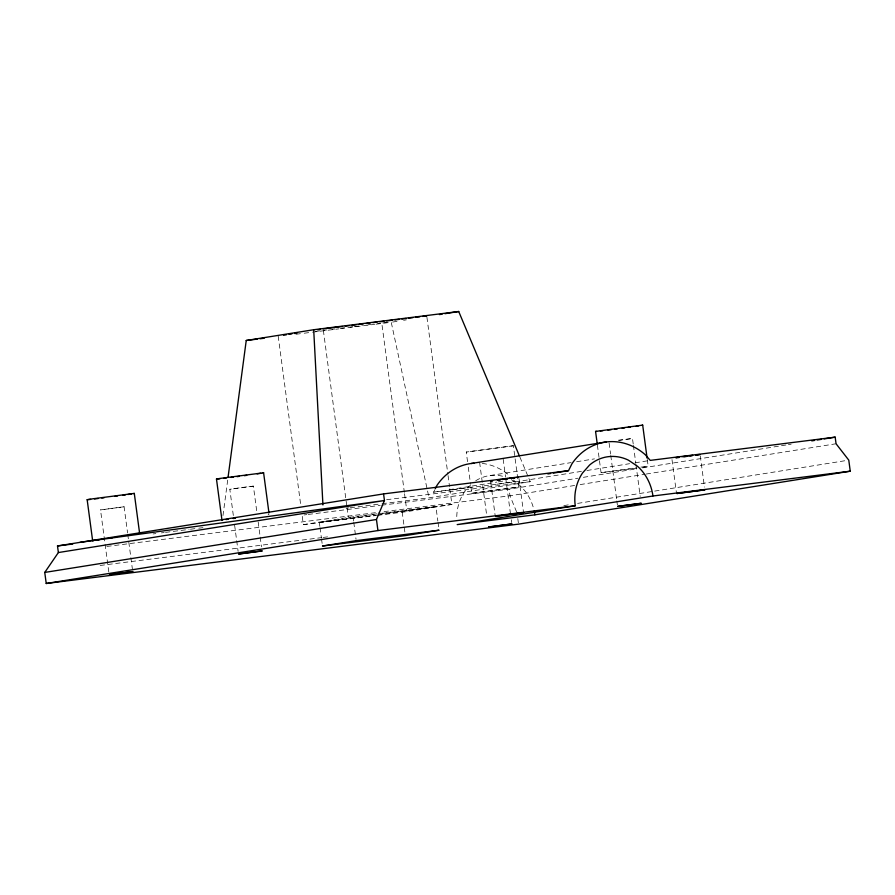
<?xml version="1.0" encoding="UTF-8"?>
<svg xmlns="http://www.w3.org/2000/svg" width="895" height="895" viewBox="0 0 895 895"><rect width="100%" height="100%" fill="white"/><g stroke="black" fill="none" stroke-linecap="round" stroke-linejoin="round"><path stroke-width="0.67" stroke-dasharray="4.47 3.36" d="M222.978 515.587L227.923 478.355M581.414 471.374L515.319 481.924L433.572 492.194L434.701 489.912M470.759 484.721L464.393 491.926A44.582 39.145 80.9 0 0 456.763 519.447M108.798 571.972L100.52 509.915L124.081 506.76L127.582 532.961M124.081 506.76L100.52 509.915M233.326 515.475L229.825 489.285L241.303 487.574L253.397 486.13L256.887 512.332M253.397 486.13L229.825 489.285M467.548 461.686L466.261 452.064L513.383 445.755L518.887 487.003L471.766 493.302L470.658 485.056M513.383 445.755L466.261 452.064M268.466 514.189L269.104 514.01L268.142 514.054M633.224 443.998L632.485 438.483L618.971 440.452M471.766 493.302L518.887 487.003M597.401 445.173L601.071 472.672L635.875 467.727M647.275 459.493L648.193 466.362L641.737 467.47M387.222 322.211L381.773 323.084L404.361 492.362M392.614 322.055L398.13 321.171M403.634 320.298L406.386 319.851M490.136 475.525L571.133 462.603M576.626 461.731L594.47 458.878M433.572 492.194L496.904 482.092M498.28 481.868L503.784 480.995M451.684 489.923L468.544 487.227M497.206 484.195L514.077 481.51M586.919 470.501L629.599 463.688M635.103 462.804L647.499 460.824M382.075 503.717L429.029 497.821L530.232 481.667L528.609 477.796M381.639 505.205L509.087 489.185L577.879 478.21M583.383 477.326L637.05 468.767M642.554 467.884L780.138 445.934M781.514 445.71L787.018 444.826M788.394 444.614L791.146 444.177M302.253 516.381L303.349 524.638L348.323 517.467L377.332 513.819M319.851 526.372L319.325 522.445L376.538 514.11M377.332 515.151L435.921 506.648L437.845 521.047M377.925 515.274L406.923 511.627L451.908 504.444L449.704 487.932M574.635 485.47L509.971 495.785L381.136 511.985M580.139 484.587L644.803 474.272M646.179 474.048L836.053 443.752M563.861 505.597L569.365 504.713M577.622 503.393L653.328 491.321M654.704 491.098L847.397 460.343M636.949 468.163L601.071 472.672M618.367 440.206L632.485 438.483M315.476 331.407L326.53 330.02M332.056 329.326L334.819 328.98M341.722 328.118L344.486 327.771M350.001 327.067L352.764 326.72M354.151 326.552L362.43 325.511M367.957 324.818L370.72 324.471M377.623 323.598L380.386 323.252M295.954 334.249L302.857 333.376M304.233 333.208L311.136 332.336M312.523 332.168L338.757 328.868M340.145 328.689L374.669 324.348M376.045 324.18L391.238 322.267L429.029 497.821M386.606 499.723L530.232 481.667M346.175 508.237L348.938 507.89M350.314 507.711L380.699 503.896M153.079 533.935L155.842 533.588M161.38 532.883L164.154 532.536M165.541 532.368L189.091 529.404M190.478 529.225L197.403 528.363M198.791 528.184L202.941 527.658M304.065 514.949L306.84 514.603M308.227 514.435L380.252 505.373M106.852 546.453L379.748 512.153M378.708 513.652L451.908 504.444M382.064 513.417L435.921 506.648M319.325 522.445L375.956 515.33M303.349 524.638L376.549 515.442M100.15 565.461L321.764 537.604M323.151 537.436L330.076 536.564M640.854 467.112L648.193 466.362M511.28 479.63L519.324 485.023A44.582 39.145 80.9 0 1 533.599 508.483M513.618 480L515.319 481.924M519.939 457.177L528.061 476.509M516.56 511.828L509.971 495.785L509.087 489.185M700.27 455.846L704.443 487.115M672 459.627L676.53 493.626M633.403 445.374L635.797 463.297M635.976 464.684L640.216 496.401M609.103 443.014L610.58 454.045M610.759 455.421L616.655 499.544M616.834 500.931L617.382 505.071M519.01 478.635L523.541 512.622M517.802 518.597L518.35 522.747M503.169 459.113L505.563 477.046M505.753 478.422L510.351 512.891M511.269 519.794L511.638 522.546M490.74 482.416L495.271 516.404M479.608 462.267L486.6 514.67M468.275 467.179L470.479 483.68M426.926 317.277L447.869 474.171M448.048 475.547L449.514 486.556M438.024 522.356L438.897 528.9M404.54 493.738L406.923 511.627M402.191 512.029L404.987 532.984M353.066 517.064L353.592 520.991M353.76 522.3L356.031 539.316M323.352 330.3L346.857 506.458M347.047 507.834L348.323 517.467M320.03 527.681L321.428 538.152M321.596 539.461L322.122 543.388M278.188 336.095L300.776 505.373M258.174 521.986L260.02 535.769M260.199 537.145L261.485 546.8M234.613 525.13L238.115 551.331M127.761 534.349L132.359 568.817M482.248 463.431A59.45 52.19 80.9 0 1 510.217 476.151M475.715 480.76A44.582 39.145 80.9 0 1 504.187 476.643"/><path stroke-width="1.34" d="M228.102 476.979L246.237 340.492L313.697 329.729L458.71 311.505L519.391 455.891M46.227 583.495L377.936 530.556L376.459 519.492L384.458 500.518L383.575 493.906L568.504 470.669L571.916 463.823A59.45 52.19 80.9 0 1 645.15 454.615L650.251 460.388L835.18 437.152L836.053 443.752L848.773 460.131L850.25 471.195L518.541 524.134L46.227 583.495L44.75 572.431L58.376 552.551L57.493 545.95L383.575 493.906M435.272 488.771L436.984 485.347A59.45 52.19 80.9 0 1 474.003 463.23M93.315 540.781L92.666 540.949L87.162 499.712L90.015 499.164L134.295 493.402L139.609 533.275M133.646 493.581L134.295 493.402M222.62 520.14L221.982 520.319L216.478 479.071L219.32 478.523L263.6 472.773L268.925 512.634M262.962 472.94L263.6 472.773M597.222 443.797L595.567 431.424L642.688 425.125L647.096 458.117M642.051 425.293L642.688 425.125M518.44 477.371L516.751 477.449M492.261 480.727L490.549 481.051L492.63 480.872M699.7 454.593L696.209 455.152M283.648 335.233L286.366 334.797M289.096 334.361L291.826 333.924M294.544 333.488L297.274 333.052M317.714 329.785L320.444 329.36M424.017 316.338L426.747 315.901L422.608 316.427M439.434 314.581L442.186 314.145M444.938 313.697L458.71 311.505M471.296 463.487L606.228 441.962M547.852 473.958L550.604 473.522M553.356 473.086L568.504 470.669M58.376 552.551L384.458 500.518L79.979 542.359M811.787 440.877L814.539 440.441M817.292 440.004L821.42 439.344M824.172 438.908L835.18 437.152M44.75 572.431L376.459 519.492M652.936 495.998A44.582 39.145 80.9 0 0 637.385 466.183L628.413 460.164A44.582 39.145 80.9 0 0 589.57 465.053L582.455 473.086A44.582 39.145 80.9 0 0 575.25 505.764L457.188 524.604L534.874 514.838L652.936 495.998L850.25 471.195M257.133 473.869L260.758 473.321M127.828 494.51L131.442 493.95M636.233 426.221L638.638 425.852M226.032 519.581L228.438 519.212M96.716 540.222L99.132 539.853M123.04 495.192L125.434 494.857M512.085 478.344L514.949 477.93M675.691 457.613L678.555 457.188M628.077 427.385L630.326 427.072M497.296 479.977L500.674 479.507M233.226 518.518L235.474 518.205M689.967 456.036L692.215 455.723M244.301 475.681L246.74 475.346M114.996 496.311L117.424 495.987M622.182 428.19L624.609 427.866M501.894 479.34L507.991 478.523M505.06 479.317L507.499 478.982M681.934 456.718L685.581 456.226M109.537 538.376L111.964 538.04M236.985 476.655L239.435 476.33M614.854 429.175L617.304 428.85M686.801 456.07L692.696 455.298M683.881 456.853L686.32 456.528M231.089 477.415L233.394 477.124M607.884 430.07L611.33 429.622M101.784 498.056L104.077 497.765M509.143 478.377L514.424 477.717M497.944 480.235L500.238 479.944M323.173 328.924L342.505 326.485M345.269 326.138L349.408 325.623M352.171 325.277L356.311 324.751M359.074 324.404L363.225 323.889M365.977 323.542L370.127 323.017M372.891 322.67L377.03 322.155M379.793 321.808L383.933 321.283M386.696 320.936L392.223 320.242M394.986 319.895L399.125 319.37M401.889 319.023L406.028 318.508M408.791 318.161L412.942 317.635M415.694 317.289L419.844 316.774M246.237 340.492L257.279 339.104M260.042 338.757L264.182 338.243M57.493 545.95L72.73 544.026M377.936 530.556L575.25 505.764M223.817 478.322L226.301 478.019M94.501 498.962L98.237 498.504M676.217 457.826L679.204 457.457M600.321 430.976L602.906 430.674M695.683 454.94L699.51 454.515M219.946 478.78L216.478 479.071M90.63 499.41L87.162 499.712M595.567 431.424L596.529 431.379M313.697 329.729L322.927 504.925M534.214 511.011A44.582 39.145 80.9 0 1 534.874 514.838M109.492 574.646L132.728 571.581L109.492 574.646M238.797 554.005L262.045 550.94L238.797 554.005M495.651 516.303L523.541 512.622L495.651 516.303M488.58 526.998L511.817 523.933L488.58 526.998M617.897 506.357L641.133 503.292L617.897 506.357M676.911 493.514L704.801 489.845L676.911 493.514M356.21 540.625L322.48 546.017L405.334 535.602L439.065 530.209L356.21 540.625"/></g></svg>
